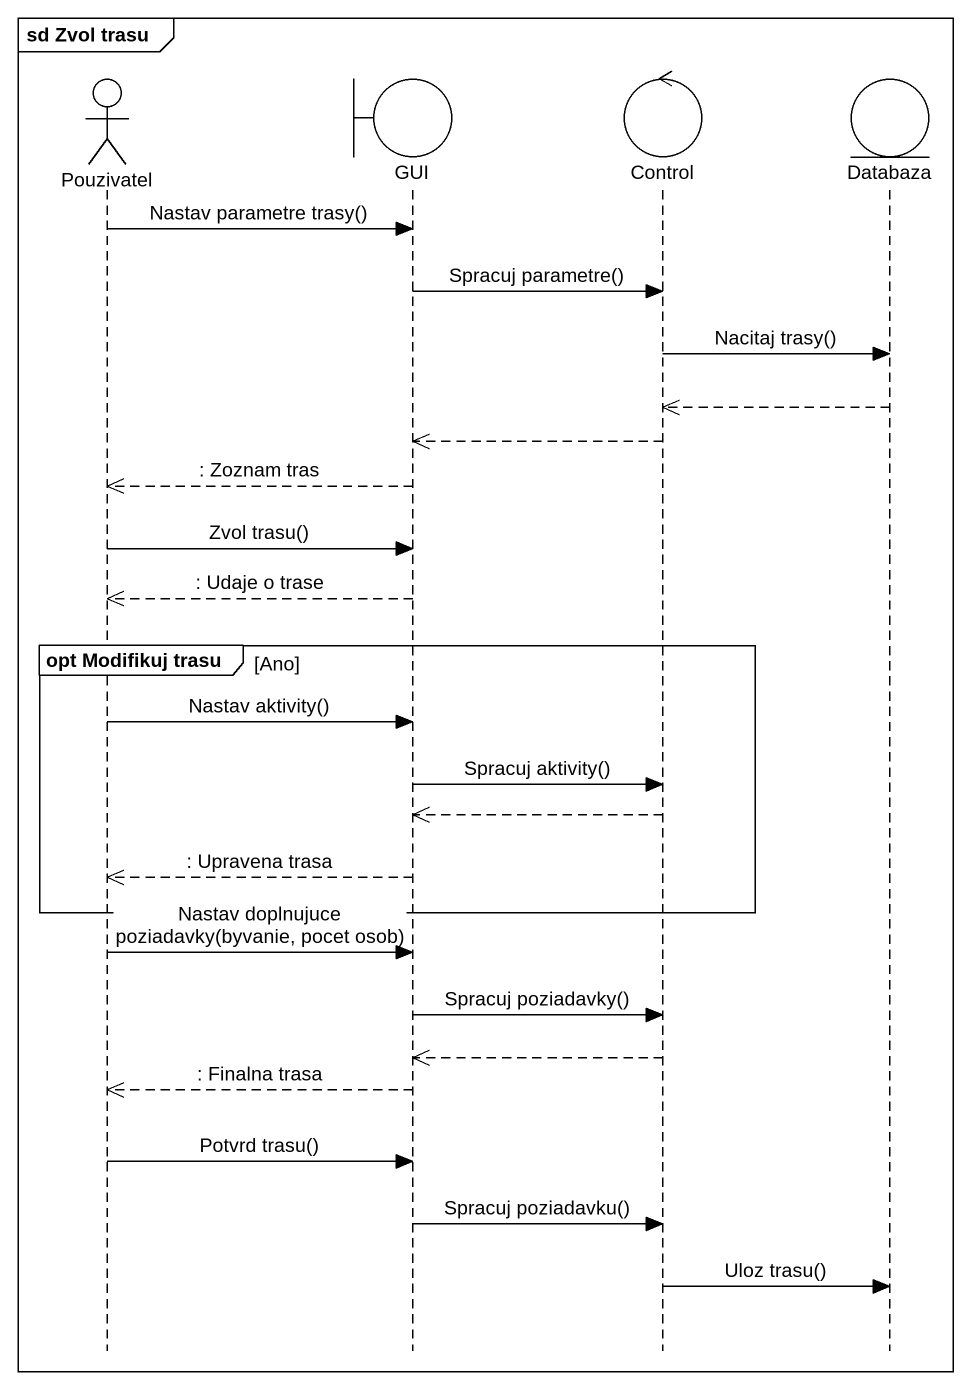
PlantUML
@startuml
mainframe sd Zvol trasu
hide footbox
actor Pouzivatel
boundary GUI
control "Control" as Control_
entity Databaza

Pouzivatel -> GUI : Nastav parametre trasy()
GUI -> Control_ : Spracuj parametre()
Control_ -> Databaza : Nacitaj trasy()
Databaza -->> Control_
Control_ -->> GUI
GUI -->> Pouzivatel : : Zoznam tras
Pouzivatel -> GUI : Zvol trasu()
GUI -->> Pouzivatel : : Udaje o trase
group opt Modifikuj trasu [Ano]
  Pouzivatel -> GUI : Nastav aktivity()
  GUI -> Control_ : Spracuj aktivity()
  Control_ -->> GUI
  GUI -->> Pouzivatel : : Upravena trasa
end
Pouzivatel -> GUI : Nastav doplnujuce poziadavky(byvanie, pocet osob)
GUI -> Control_ : Spracuj poziadavky()
Control_ -->> GUI
GUI -->> Pouzivatel : : Finalna trasa
Pouzivatel -> GUI : Potvrd trasu()
GUI -> Control_ : Spracuj poziadavku()
Control_ -> Databaza : Uloz trasu()
@enduml
